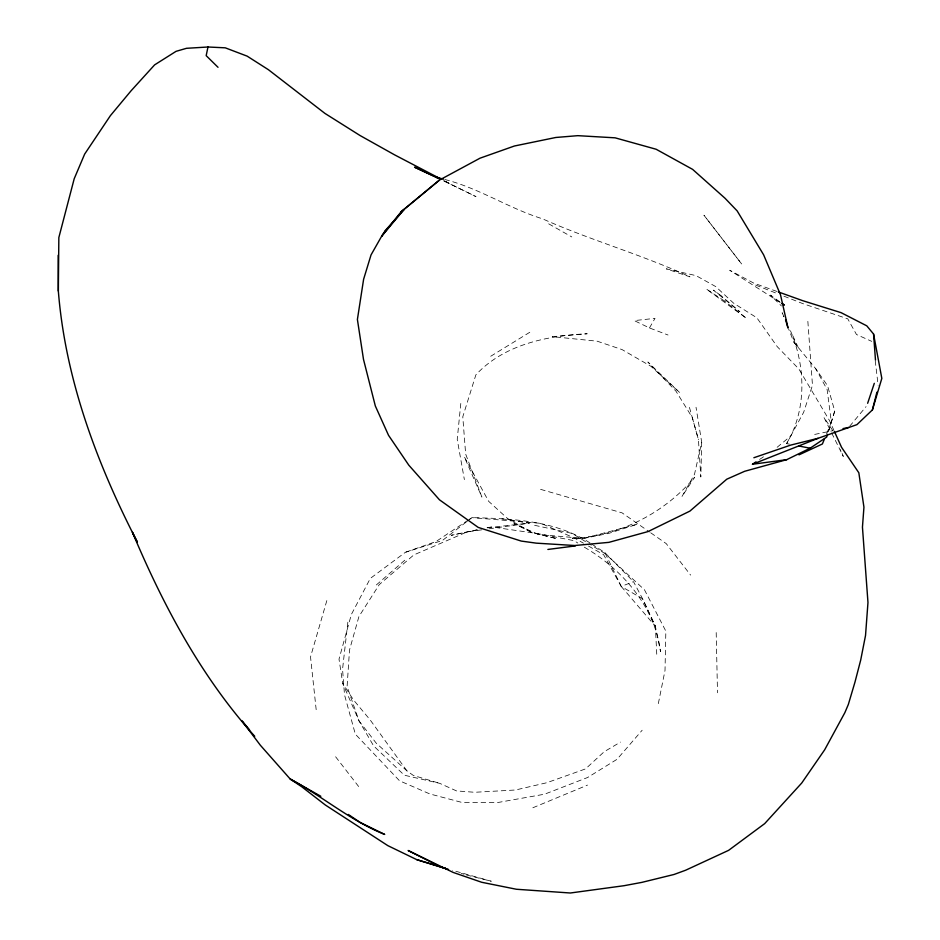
<?xml version="1.0" encoding="UTF-8"?>
<svg xmlns="http://www.w3.org/2000/svg" width="940" height="940" viewBox="0 0 940 940"><rect width="100%" height="100%" fill="white"/><g stroke="black" fill="none" stroke-linecap="round" stroke-linejoin="round"><path stroke-width="0.7" stroke-dasharray="4.7 3.53" d="M701.71 442.317L700.817 477.003L698.443 439.662L692.286 417.548L675.954 391.169L647.883 362.018L679.62 392.509L650.88 366.271L622.057 349.586L597.159 341.185L552.274 336.637L587.195 333.771C547.421 335.627 503.969 344.451 475.863 374.872L462.786 416.796L465.653 454.044L481.891 497.072L464.231 456.676L488.624 501.29L507.741 518.692L531.711 532.451L556.997 538.726L531.711 532.451L513.945 523.568L538.573 534.472L583.529 538.432L608.556 533.438L637.649 524.132L583.529 538.432L572.331 538.385C619.307 536.282 664.439 513.17 694.648 477.226L681.911 496.626L694.484 474.348L701.71 442.317L696.023 407.255M460.8 403.471L457.228 439.391L464.372 479.6M347.847 622.209L342.548 669.245L344.51 694.825L355.32 734.128L399.559 780.811L429.874 793.959L461.846 802.408L498.517 802.396L544.589 794.194L587.688 777.462L617.028 759.309L642.161 730.239M658.329 703.614L665.015 670.443L665.849 631.151L644.464 589.779L605.207 553.707L589.31 543.931M326.826 600.601L310.529 656.919L316.474 712.461M834.744 411.027L827.976 432.999L834.744 411.027L827.529 385.67L815.685 368.668L793.877 342.16L788.554 328.8M826.601 433.728L831.36 422.178L827.118 389.512L815.685 368.668M789.389 444.138L786.627 443.598C807.295 409.029 805.686 364.45 789.447 328.483M786.627 443.598L803.641 412.331L812.477 385.306L807.754 319.941M649.458 327.943L655.016 318.355L634.277 320.611L649.458 327.943L668.023 335.016M849.607 426.337L866.045 406.656M376.376 584.927L407.255 558.066M777.133 447.276L789.917 436.689M466.264 522.029L442.446 540.453L405.446 552.262L370.301 578.429L351.337 614.513L339.011 659.163L342.759 683.486L359.056 720.957L373.615 745.89L404.306 775.206L439.685 783.337L456.511 790.916L474.712 792.279L515.484 790L546.857 782.715L585.549 768.897L604.161 751.741L620.494 742.083M467.392 521.148L471.927 517.635C512.194 518.621 555.798 520.466 590.39 543.214M759.591 459.449L764.326 456.241M468.332 520.032L435.96 541.569L405.446 552.262M469.53 519.232L471.927 517.635L540.947 523.333L574.669 538.162L583.481 543.191M490.715 356.26L530.442 331.879M532.863 807.766L587.524 785.1M588.522 546.058L603.621 554.682L621.234 586.442L633.49 581.649L642.561 598.733L655.391 626.334L660.526 651.632C654.839 606.03 621.399 568.336 582.612 546.187M477.085 529.902L451.212 535.307L477.179 529.831M487.155 527.798L529.514 523.122L498.576 518.269M814.675 434.421L833.099 430.637M487.179 527.775L491.467 526.894L537.903 533.626L574.199 540.688L577.806 543.038M481.68 529.843L467.18 531.876L413.823 554.929L379.29 584.586L358.916 616.57L349.515 649.986L347.095 686.576L359.056 720.957L376.27 743.211L406.95 770.882L413.341 775.441L439.685 783.337M488.929 528.821L529.514 523.122M534.637 525.319L572.19 533.415L588.087 543.179M466.546 875.011L491.268 881.227L452.363 870.287M444.832 179.505L447.546 180.221C480.704 189.269 509.738 208.633 542.462 218.797C590.837 240.358 641.879 254.564 689.96 276.842L666.284 268.84L696.047 275.632L715.716 286.583L733.682 303.244L756.865 317.791L777.274 346.696L798.824 368.938L829.538 420.638L833.745 429.98M540.594 489.352L622.08 512.864L649.516 531.97M461.223 873.354L463.89 874.188M776.969 291.447L753.774 283.128L729.734 270.262L780.693 302.809M755.736 285.125L777.192 293.55M783.901 296.182L802.666 303.561L847.774 318.848L856.469 334.499L871.744 341.361M443.562 180.786L475.993 196.613L444.561 181.185M444.032 180.903L450.143 183.876L443.68 180.504M548.678 223.826L571.779 236.927M591.601 544.002L604.89 552.626L621.234 586.442L642.561 598.733L655.391 626.334L656.907 657.507M650.715 532.804L666.213 543.602L690.641 575.115M779.73 301.787L770.518 295.113L781.41 305.947M604.89 552.626L633.49 581.649M621.234 586.442L655.391 626.334M793.877 342.16L798.518 348.141L791.88 333.712M335.615 756.77L360.196 788.531M406.95 770.882L370.137 719.875L353.558 700.018L342.759 683.486M832.864 430.72L823.91 417.348L831.019 431.672M831.665 432.976L843.298 456.44L840.619 449.626M783.972 316.698L782.15 312.773L783.749 316.78M689.443 407.384L698.443 439.662M875.234 360.725L878.125 385.294M716.198 632.561L717.502 692.78M724.599 301.082L706.163 288.909L746.607 318.425L724.599 301.082M720.909 295.548L713.389 290.131L739.851 311.798L720.909 295.548M741.648 263.952L703.943 215.213L741.648 263.952"/><path stroke-width="1.41" d="M254.74 736.29C201.313 676.988 163.266 605.536 132.446 532.346L137.405 542.204C97.02 463.878 65.353 379.478 58.339 291.012L58.844 237.562L74.201 178.753L84.659 154.089L110.427 115.608L131.071 90.804L154.618 64.872L176.062 51.336L186.508 48.304L207.975 47L225.259 47.823L247.15 56.142L268.441 69.725L324.923 113.399L360.055 135.525L394.589 154.853L441.095 179.152M207.975 47L206.177 55.648L218.021 67.304M827.553 434.315L826.707 437.053L810.127 448.216L786.709 459.672L752.47 464.254L818.023 438.322L856.939 424.633L872.402 409.911L876.914 392.191M872.402 409.911L881.826 378.397L873.566 334.041L866.786 325.839L841.053 312.644L802.901 300.741L778.343 291.941M867.644 403.284L874.306 383.32M824.486 438.863L822.383 443.986L799 454.854M785.546 319.753L788.025 328.048L780.517 294.843L763.633 254.846L737.148 210.889L725.034 198.258L692.604 169.364L656.132 149.249L615.113 137.828L577.818 135.666L555.822 137.475L514.415 146.006L480.035 158.179L439.497 180.045L401.086 211.805L381.616 236.281L371.041 254.905L363.615 279.25L357.4 319.482L363.498 359.397L375.33 405.986L388.526 435.302L408.794 465.159L439.438 499.786L478.225 527.411L521.218 541.064L536.282 543.155L574.787 545.517L608.885 542.356L648.095 531.558L689.913 511.102L726.773 479.2L744.68 471.281L786.709 459.672M439.497 180.045L401.086 211.805M752.47 464.254L756.03 461.857M753.868 457.733L790.681 445.102L818.023 438.322M843.016 428.593L848.691 427.43M547.879 549.454L575.398 545.917M799.07 446.042L810.127 448.216M443.48 179.141L436.701 177.331L414.587 167.191L438.287 178.318M445.419 868.325L416.772 859.654L387.821 845.636L325.299 804.981L301.952 786.909L290.225 779.048L260.333 745.22L242.05 720.957L249.535 729.828M416.772 859.654L448.568 869.465M446.571 868.807L441.248 867.162L408.113 850.5L453.08 872.391L481.68 882.272L516.377 889.252L570.333 893L624.043 885.703L641.844 882.378L674.062 874.47L685.636 870.229L728.606 850.348L764.667 823.64L801.738 783.02L824.674 749.779L844.86 712.661L848.327 704.495L854.965 682.146L860.699 660.08L865.529 635.464L867.973 602.493L862.45 527.176L863.942 507.165L858.831 472.773L841.559 447.322L834.344 431.307M440.366 179.117L436.701 177.331L440.637 179.258M320.834 796.274L290.225 779.048C322.502 796.262 350.432 820.738 384.719 834.438L360.149 822.453L348.317 814.451M781.904 303.585L784.324 305.136L782.033 303.467M873.566 334.041L875.481 360.09M58.174 255.269L58.339 291.012M385.341 230.464L381.616 236.281L404.082 209.456L385.341 230.464"/></g></svg>
